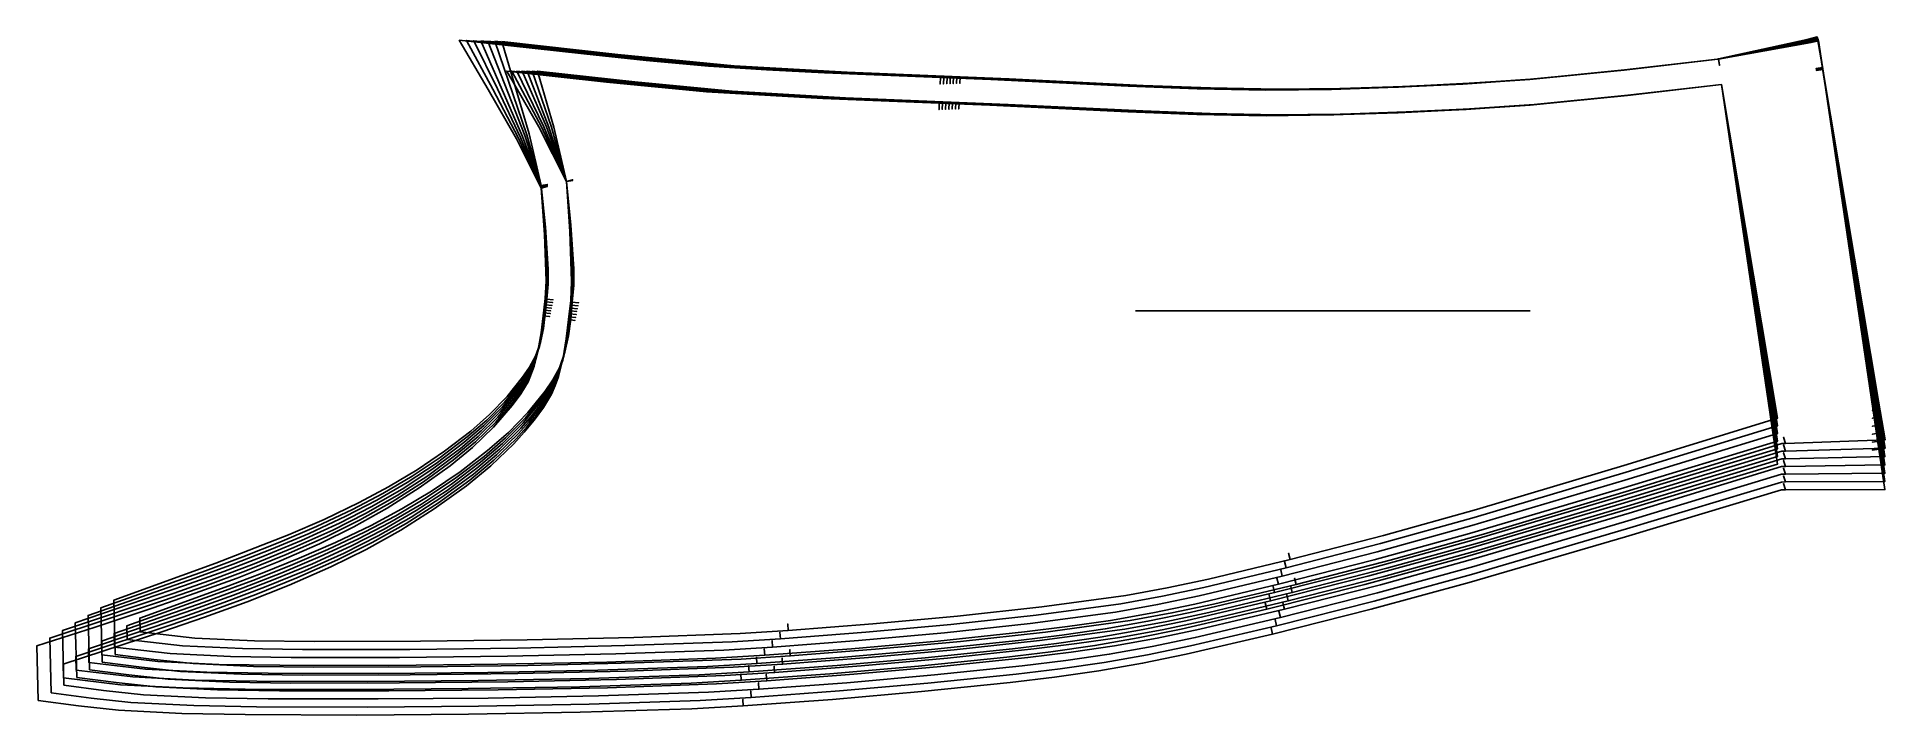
# Model space of a CAD drawing. Header units: inches. Extents: x 0 to 28.4, y 0 to 10.4.
import ezdxf

# ---------------------------------------------------------------- set-up
doc = ezdxf.new("R2010")
doc.units = ezdxf.units.IN

msp = doc.modelspace()

# ---------------------------------------------------------------- linework, layer by layer
at = {"layer": 'T001L001'}
for points in [[(0.021, 0.224), (0, 1.067), (0.896, 1.353), (1.788, 1.649), (2.437, 1.873), (3.083, 2.108), (3.72, 2.361), (4.348, 2.636), (4.875, 2.896), (5.389, 3.181), (5.883, 3.494), (6.359, 3.836), (6.704, 4.119), (7.025, 4.428), (7.315, 4.762), (7.445, 4.941), (7.558, 5.13), (7.652, 5.371), (7.715, 5.624), (7.76, 5.883), (7.792, 6.145), (7.89, 6.133), (7.792, 6.145), (7.823, 6.411), (7.835, 6.679), (7.809, 7.394), (7.759, 8.109), (7.854, 8.135), (7.759, 8.109), (7.378, 8.866), (6.943, 9.629), (6.498, 10.385), (8.415, 10.173), (9.374, 10.073), (10.334, 9.985), (11.226, 9.928), (12.118, 9.883), (13.904, 9.809), (13.9, 9.71), (13.904, 9.809), (14.678, 9.778), (16.796, 9.677), (17.855, 9.638), (18.914, 9.617), (19.924, 9.629), (20.934, 9.662), (21.943, 9.711), (22.95, 9.779), (24.411, 9.924), (25.869, 10.093), (25.881, 10.095), (25.892, 9.997), (25.881, 10.095), (27.306, 10.351), (27.419, 10.373), (27.484, 9.933), (27.387, 9.919), (27.484, 9.933), (28.347, 4.092), (28.249, 4.077), (28.347, 4.092), (28.439, 3.469), (26.908, 3.468), (26.879, 3.562), (26.908, 3.468), (26.847, 3.468), (24.446, 2.744), (22.04, 2.04), (20.532, 1.628), (19.017, 1.246), (18.994, 1.342), (19.017, 1.246), (17.685, 0.936), (17.015, 0.798), (16.342, 0.678), (15.662, 0.583), (14.979, 0.5), (13.612, 0.36), (12.242, 0.241), (10.87, 0.142), (10.864, 0.24), (10.87, 0.142), (10.081, 0.097), (8.362, 0.042), (6.642, 0.012), (4.922, 0), (3.202, 0.006), (2.228, 0.024), (1.256, 0.074), (0.638, 0.142), (0.021, 0.224)], [(0.218, 0.342), (0.197, 1.184), (1.949, 1.764), (2.584, 1.985), (3.214, 2.219), (3.837, 2.469), (4.45, 2.741), (4.965, 2.998), (5.466, 3.28), (5.948, 3.588), (6.412, 3.925), (6.748, 4.203), (7.06, 4.507), (7.342, 4.835), (7.468, 5.01), (7.578, 5.195), (7.668, 5.432), (7.729, 5.679), (7.771, 5.932), (7.801, 6.188), (7.899, 6.177), (7.801, 6.188), (7.83, 6.448), (7.84, 6.71), (7.811, 7.413), (7.759, 8.115), (7.854, 8.14), (7.759, 8.115), (7.41, 8.878), (7.016, 9.632), (6.61, 10.382), (8.504, 10.172), (9.452, 10.073), (10.4, 9.987), (11.288, 9.93), (12.177, 9.885), (13.955, 9.811), (13.951, 9.712), (13.955, 9.811), (14.725, 9.78), (16.834, 9.679), (17.889, 9.64), (18.944, 9.62), (19.949, 9.631), (20.955, 9.664), (21.959, 9.713), (22.963, 9.781), (24.416, 9.925), (25.868, 10.093), (25.881, 10.095), (25.892, 9.998), (25.881, 10.095), (27.296, 10.358), (27.417, 10.383), (27.484, 9.938), (27.386, 9.923), (27.484, 9.938), (28.346, 4.214), (28.249, 4.2), (28.346, 4.214), (28.44, 3.595), (26.908, 3.587), (26.879, 3.681), (26.908, 3.587), (26.848, 3.586), (24.465, 2.866), (22.077, 2.164), (20.581, 1.754), (19.078, 1.374), (19.054, 1.469), (19.078, 1.374), (17.755, 1.065), (17.09, 0.927), (16.422, 0.807), (15.747, 0.712), (15.07, 0.629), (13.712, 0.488), (12.353, 0.37), (10.991, 0.27), (10.984, 0.369), (10.991, 0.27), (10.208, 0.224), (8.501, 0.169), (6.794, 0.137), (5.086, 0.123), (3.379, 0.127), (2.412, 0.145), (1.447, 0.194), (0.832, 0.261), (0.218, 0.342)], [(0.415, 0.459), (0.393, 1.3), (2.11, 1.878), (2.73, 2.098), (3.345, 2.329), (3.954, 2.578), (4.552, 2.847), (5.054, 3.101), (5.542, 3.378), (6.013, 3.683), (6.464, 4.014), (6.791, 4.288), (7.095, 4.586), (7.369, 4.907), (7.49, 5.079), (7.597, 5.26), (7.684, 5.492), (7.742, 5.733), (7.81, 6.23), (7.908, 6.218), (7.81, 6.23), (7.837, 6.485), (7.846, 6.74), (7.814, 7.431), (7.759, 8.122), (7.854, 8.145), (7.759, 8.122), (7.442, 8.89), (7.087, 9.637), (6.722, 10.378), (8.593, 10.171), (9.529, 10.073), (10.466, 9.988), (11.35, 9.931), (12.235, 9.886), (14.006, 9.812), (14.001, 9.714), (14.006, 9.812), (14.773, 9.782), (16.873, 9.681), (17.923, 9.643), (18.973, 9.622), (19.975, 9.634), (20.976, 9.666), (21.976, 9.715), (22.975, 9.782), (24.422, 9.925), (25.866, 10.093), (25.881, 10.096), (25.892, 9.998), (25.881, 10.096), (27.286, 10.366), (27.414, 10.392), (27.483, 9.943), (27.386, 9.928), (27.483, 9.943), (28.345, 4.337), (28.248, 4.322), (28.345, 4.337), (28.44, 3.722), (26.908, 3.705), (26.879, 3.799), (26.908, 3.705), (26.849, 3.705), (24.485, 2.987), (22.115, 2.288), (20.63, 1.88), (19.138, 1.501), (19.114, 1.597), (19.138, 1.501), (17.825, 1.193), (17.165, 1.055), (16.502, 0.936), (15.832, 0.841), (15.16, 0.759), (13.813, 0.617), (12.463, 0.498), (11.112, 0.398), (11.105, 0.496), (11.112, 0.398), (10.334, 0.352), (8.64, 0.295), (6.945, 0.262), (5.25, 0.247), (3.556, 0.249), (2.596, 0.266), (1.638, 0.313), (1.026, 0.38), (0.415, 0.459)], [(0.612, 0.577), (0.59, 1.417), (2.271, 1.992), (2.876, 2.21), (3.477, 2.44), (4.07, 2.686), (4.655, 2.952), (5.143, 3.203), (5.619, 3.477), (6.078, 3.777), (6.517, 4.103), (6.835, 4.372), (7.13, 4.664), (7.395, 4.98), (7.513, 5.148), (7.616, 5.326), (7.7, 5.552), (7.755, 5.787), (7.819, 6.273), (7.917, 6.261), (7.819, 6.273), (7.844, 6.521), (7.852, 6.77), (7.816, 7.45), (7.759, 8.129), (7.855, 8.15), (7.759, 8.129), (7.474, 8.903), (6.832, 10.375), (8.681, 10.17), (9.606, 10.073), (10.532, 9.989), (12.293, 9.888), (14.056, 9.814), (14.052, 9.716), (14.056, 9.814), (14.82, 9.784), (16.911, 9.684), (17.957, 9.645), (19.003, 9.624), (20, 9.636), (20.997, 9.668), (21.993, 9.717), (22.988, 9.783), (24.427, 9.926), (25.865, 10.093), (25.881, 10.096), (25.892, 9.998), (25.881, 10.096), (27.275, 10.373), (27.411, 10.403), (27.482, 9.948), (27.385, 9.933), (27.482, 9.948), (28.345, 4.46), (28.247, 4.445), (28.345, 4.46), (28.441, 3.849), (26.908, 3.824), (26.88, 3.918), (26.908, 3.824), (26.851, 3.823), (24.504, 3.109), (22.152, 2.413), (20.679, 2.006), (19.198, 1.629), (19.175, 1.724), (19.198, 1.629), (17.895, 1.321), (17.241, 1.184), (16.583, 1.065), (15.917, 0.97), (15.25, 0.888), (13.913, 0.746), (12.574, 0.627), (11.232, 0.526), (11.225, 0.624), (11.232, 0.526), (10.46, 0.479), (8.779, 0.421), (7.097, 0.387), (5.415, 0.37), (3.732, 0.371), (2.78, 0.387), (1.829, 0.433), (1.22, 0.499), (0.612, 0.577)], [(0.808, 0.695), (0.787, 1.533), (2.432, 2.106), (3.022, 2.323), (3.608, 2.551), (4.187, 2.794), (4.756, 3.058), (5.233, 3.305), (5.696, 3.576), (6.142, 3.871), (6.57, 4.192), (6.878, 4.456), (7.164, 4.743), (7.422, 5.052), (7.536, 5.217), (7.636, 5.391), (7.716, 5.612), (7.769, 5.842), (7.828, 6.315), (7.926, 6.304), (7.828, 6.315), (7.851, 6.557), (7.857, 6.801), (7.819, 7.469), (7.758, 8.136), (7.855, 8.156), (7.758, 8.136), (7.507, 8.917), (6.941, 10.371), (8.768, 10.169), (10.597, 9.99), (12.351, 9.889), (14.107, 9.816), (14.103, 9.718), (14.107, 9.816), (14.867, 9.786), (16.95, 9.686), (17.991, 9.647), (19.032, 9.627), (20.025, 9.638), (21.017, 9.671), (22.009, 9.718), (23, 9.785), (24.433, 9.927), (25.864, 10.092), (25.881, 10.096), (25.892, 9.998), (25.881, 10.096), (27.265, 10.381), (27.407, 10.413), (27.481, 9.953), (27.384, 9.937), (27.481, 9.953), (28.344, 4.584), (28.247, 4.568), (28.344, 4.584), (28.441, 3.977), (26.908, 3.943), (26.88, 4.037), (26.908, 3.943), (26.852, 3.942), (24.523, 3.23), (22.189, 2.537), (20.727, 2.132), (19.258, 1.756), (19.235, 1.852), (19.258, 1.756), (17.966, 1.45), (17.316, 1.313), (16.663, 1.194), (16.002, 1.1), (15.341, 1.017), (14.014, 0.875), (12.684, 0.755), (11.353, 0.654), (11.346, 0.752), (11.353, 0.654), (10.587, 0.607), (8.918, 0.548), (7.249, 0.512), (5.579, 0.494), (3.909, 0.493), (2.964, 0.507), (2.02, 0.553), (1.414, 0.617), (0.808, 0.695)], [(1.005, 0.813), (0.984, 1.65), (2.592, 2.221), (3.168, 2.435), (3.739, 2.661), (4.303, 2.903), (4.858, 3.163), (5.322, 3.408), (5.773, 3.674), (6.207, 3.965), (6.622, 4.281), (6.922, 4.54), (7.199, 4.822), (7.448, 5.125), (7.559, 5.286), (7.655, 5.456), (7.732, 5.671), (7.782, 5.896), (7.837, 6.357), (7.935, 6.347), (7.837, 6.357), (7.858, 6.594), (7.863, 6.831), (7.821, 7.488), (7.758, 8.143), (7.855, 8.161), (7.758, 8.143), (7.54, 8.931), (7.049, 10.368), (8.855, 10.168), (10.663, 9.991), (12.41, 9.891), (14.158, 9.818), (14.153, 9.719), (14.158, 9.818), (14.915, 9.787), (16.988, 9.688), (18.025, 9.65), (19.062, 9.629), (20.05, 9.64), (21.038, 9.673), (22.026, 9.72), (23.012, 9.786), (24.438, 9.928), (25.862, 10.092), (25.881, 10.096), (25.892, 9.998), (25.881, 10.096), (27.254, 10.389), (27.404, 10.424), (27.48, 9.959), (27.383, 9.943), (27.48, 9.959), (28.343, 4.707), (28.246, 4.691), (28.343, 4.707), (28.442, 4.105), (26.909, 4.062), (26.88, 4.156), (26.909, 4.062), (26.853, 4.06), (24.543, 3.352), (22.227, 2.661), (20.776, 2.258), (19.318, 1.884), (19.295, 1.979), (19.318, 1.884), (18.036, 1.578), (17.391, 1.442), (16.743, 1.323), (15.431, 1.146), (14.114, 1.004), (12.795, 0.884), (11.474, 0.782), (11.467, 0.88), (11.474, 0.782), (10.713, 0.735), (9.057, 0.674), (7.4, 0.637), (5.743, 0.617), (4.086, 0.615), (3.148, 0.628), (2.211, 0.672), (1.608, 0.736), (1.005, 0.813)], [(1.202, 0.93), (1.181, 1.766), (2.753, 2.335), (3.87, 2.772), (4.419, 3.011), (4.96, 3.269), (5.411, 3.51), (5.849, 3.773), (6.271, 4.059), (6.675, 4.37), (6.965, 4.624), (7.234, 4.9), (7.475, 5.197), (7.581, 5.355), (7.674, 5.521), (7.748, 5.731), (7.795, 5.95), (7.846, 6.4), (7.944, 6.39), (7.846, 6.4), (7.865, 6.63), (7.869, 6.861), (7.824, 7.506), (7.758, 8.15), (7.855, 8.167), (7.758, 8.15), (7.574, 8.946), (7.156, 10.365), (8.941, 10.167), (10.729, 9.992), (12.468, 9.892), (14.208, 9.819), (14.204, 9.721), (14.208, 9.819), (14.962, 9.789), (17.026, 9.69), (18.059, 9.652), (19.091, 9.631), (20.075, 9.643), (21.059, 9.675), (22.043, 9.722), (23.025, 9.788), (24.444, 9.928), (25.861, 10.092), (25.881, 10.097), (25.892, 9.999), (25.881, 10.097), (27.242, 10.398), (27.4, 10.435), (27.479, 9.964), (27.382, 9.948), (27.479, 9.964), (28.342, 4.831), (28.245, 4.815), (28.342, 4.831), (28.442, 4.233), (26.909, 4.18), (26.88, 4.274), (26.909, 4.18), (26.855, 4.179), (24.562, 3.473), (22.264, 2.786), (20.825, 2.384), (19.379, 2.011), (19.355, 2.106), (19.379, 2.011), (18.106, 1.707), (17.466, 1.571), (16.823, 1.453), (15.521, 1.275), (14.214, 1.133), (12.905, 1.012), (11.594, 0.91), (11.587, 1.008), (11.594, 0.91), (10.84, 0.862), (9.196, 0.801), (7.552, 0.762), (5.908, 0.741), (4.263, 0.737), (3.332, 0.749), (2.402, 0.792), (1.801, 0.855), (1.202, 0.93)], [(0.406, 0.574), (0.401, 0.784), (1.92, 1.278), (2.58, 1.505), (3.235, 1.744), (3.883, 2.001), (4.521, 2.28), (5.068, 2.55), (5.601, 2.847), (6.115, 3.172), (6.609, 3.527), (6.986, 3.836), (7.337, 4.173), (7.5, 4.351), (7.653, 4.538), (7.794, 4.733), (7.918, 4.939), (7.977, 5.073), (8.024, 5.212), (8.096, 5.497), (8.146, 5.79), (8.182, 6.085), (8.28, 6.073), (8.182, 6.085), (8.216, 6.379), (8.229, 6.674), (8.201, 7.443), (8.148, 8.212), (8.242, 8.238), (8.148, 8.212), (7.725, 9.053), (7.229, 9.909), (8.766, 9.741), (10.305, 9.593), (12.095, 9.49), (13.887, 9.415), (13.883, 9.317), (13.887, 9.415), (14.663, 9.385), (16.788, 9.283), (17.851, 9.244), (18.915, 9.223), (19.932, 9.235), (20.948, 9.269), (21.964, 9.318), (22.979, 9.386), (24.454, 9.533), (25.926, 9.703), (26.789, 3.862), (24.364, 3.131), (21.934, 2.419), (20.434, 2.01), (18.927, 1.63), (18.903, 1.725), (18.927, 1.63), (17.609, 1.323), (16.947, 1.186), (16.282, 1.068), (15.605, 0.973), (14.927, 0.891), (13.567, 0.751), (12.204, 0.633), (10.84, 0.535), (10.833, 0.633), (10.84, 0.535), (10.067, 0.49), (8.353, 0.436), (6.637, 0.406), (4.922, 0.393), (3.206, 0.399), (2.246, 0.417), (1.287, 0.467), (0.406, 0.574)], [(0.603, 0.692), (0.597, 0.902), (2.082, 1.393), (2.728, 1.618), (3.368, 1.856), (4.002, 2.11), (4.625, 2.387), (5.16, 2.654), (5.68, 2.946), (6.182, 3.267), (6.663, 3.617), (7.031, 3.921), (7.373, 4.253), (7.532, 4.429), (7.681, 4.612), (7.818, 4.804), (7.939, 5.006), (8.041, 5.274), (8.11, 5.553), (8.157, 5.84), (8.191, 6.129), (8.289, 6.118), (8.191, 6.129), (8.223, 6.417), (8.235, 6.706), (8.204, 7.459), (8.148, 8.212), (8.243, 8.236), (8.148, 8.212), (7.763, 9.052), (7.307, 9.909), (8.838, 9.742), (10.37, 9.594), (12.153, 9.492), (13.937, 9.417), (13.933, 9.319), (13.937, 9.417), (14.71, 9.387), (16.827, 9.285), (17.885, 9.246), (18.944, 9.226), (19.957, 9.237), (20.969, 9.271), (21.981, 9.32), (22.992, 9.388), (24.46, 9.533), (25.926, 9.703), (26.789, 3.98), (24.383, 3.252), (21.971, 2.543), (20.482, 2.135), (18.986, 1.757), (18.963, 1.852), (18.986, 1.757), (17.679, 1.451), (17.022, 1.315), (16.362, 1.197), (15.69, 1.102), (15.016, 1.02), (13.667, 0.88), (12.314, 0.762), (10.96, 0.663), (10.953, 0.761), (10.96, 0.663), (10.193, 0.618), (8.491, 0.562), (6.789, 0.531), (5.086, 0.517), (3.383, 0.521), (2.429, 0.538), (1.478, 0.587), (0.603, 0.692)], [(0.8, 0.81), (0.794, 1.02), (2.245, 1.508), (2.876, 1.731), (3.502, 1.967), (4.12, 2.22), (4.729, 2.493), (5.251, 2.757), (5.759, 3.046), (6.248, 3.363), (6.718, 3.708), (7.076, 4.007), (7.409, 4.334), (7.564, 4.506), (7.709, 4.686), (7.842, 4.875), (7.959, 5.073), (8.058, 5.336), (8.124, 5.61), (8.169, 5.891), (8.201, 6.174), (8.299, 6.163), (8.201, 6.174), (8.23, 6.456), (8.241, 6.739), (8.206, 7.476), (8.148, 8.212), (8.243, 8.235), (8.148, 8.212), (7.801, 9.051), (7.386, 9.909), (8.91, 9.742), (10.436, 9.595), (12.211, 9.493), (13.988, 9.419), (13.984, 9.321), (13.988, 9.419), (14.758, 9.388), (16.865, 9.288), (17.919, 9.249), (18.974, 9.228), (19.982, 9.24), (20.99, 9.273), (21.998, 9.321), (23.004, 9.389), (24.466, 9.534), (25.926, 9.703), (26.789, 4.098), (24.401, 3.373), (22.008, 2.667), (20.531, 2.261), (19.046, 1.884), (19.023, 1.98), (19.046, 1.884), (17.749, 1.58), (17.097, 1.444), (16.441, 1.326), (15.775, 1.231), (15.106, 1.149), (13.767, 1.009), (12.424, 0.89), (11.08, 0.791), (11.074, 0.889), (11.08, 0.791), (10.319, 0.745), (8.63, 0.689), (6.94, 0.656), (5.25, 0.64), (3.559, 0.643), (2.613, 0.659), (1.668, 0.706), (0.8, 0.81)], [(0.997, 0.928), (0.991, 1.138), (2.408, 1.623), (3.024, 1.845), (3.635, 2.079), (4.238, 2.329), (4.833, 2.6), (5.342, 2.861), (5.837, 3.146), (6.314, 3.458), (6.772, 3.798), (7.121, 4.093), (7.445, 4.414), (7.595, 4.584), (7.737, 4.761), (7.866, 4.946), (7.979, 5.141), (8.074, 5.398), (8.138, 5.666), (8.18, 5.941), (8.21, 6.218), (8.308, 6.208), (8.21, 6.218), (8.238, 6.494), (8.246, 6.771), (8.209, 7.492), (8.148, 8.212), (8.244, 8.233), (8.148, 8.212), (7.84, 9.05), (7.465, 9.909), (8.982, 9.743), (10.502, 9.596), (12.269, 9.495), (14.039, 9.421), (14.034, 9.322), (14.039, 9.421), (14.805, 9.39), (16.904, 9.29), (17.953, 9.251), (19.003, 9.23), (20.007, 9.242), (21.011, 9.275), (22.014, 9.323), (23.016, 9.391), (24.472, 9.535), (25.926, 9.703), (26.789, 4.216), (24.42, 3.494), (22.045, 2.792), (20.579, 2.387), (19.106, 2.012), (19.083, 2.107), (19.106, 2.012), (17.819, 1.708), (17.172, 1.572), (16.521, 1.455), (15.86, 1.36), (15.196, 1.278), (13.867, 1.138), (12.534, 1.019), (11.2, 0.919), (11.194, 1.017), (11.2, 0.919), (10.445, 0.873), (8.769, 0.815), (7.091, 0.781), (5.413, 0.764), (3.736, 0.765), (2.797, 0.78), (1.859, 0.826), (0.997, 0.928)], [(1.193, 1.046), (1.188, 1.256), (2.571, 1.738), (3.172, 1.958), (3.768, 2.19), (4.357, 2.438), (4.937, 2.706), (5.433, 2.964), (5.916, 3.246), (6.381, 3.554), (6.826, 3.889), (7.166, 4.179), (7.481, 4.495), (7.764, 4.835), (7.89, 5.017), (8, 5.208), (8.091, 5.46), (8.152, 5.722), (8.192, 5.992), (8.22, 6.263), (8.318, 6.253), (8.22, 6.263), (8.245, 6.533), (8.252, 6.804), (8.211, 7.508), (8.148, 8.212), (8.244, 8.232), (8.148, 8.212), (7.878, 9.049), (7.543, 9.909), (9.055, 9.744), (10.567, 9.598), (12.327, 9.497), (14.089, 9.423), (14.085, 9.324), (14.089, 9.423), (14.852, 9.392), (16.942, 9.292), (17.987, 9.253), (19.033, 9.233), (20.033, 9.244), (21.032, 9.277), (22.031, 9.325), (23.029, 9.392), (24.479, 9.536), (25.926, 9.703), (26.789, 4.334), (24.438, 3.616), (22.082, 2.916), (20.628, 2.513), (19.166, 2.139), (19.142, 2.234), (19.166, 2.139), (17.888, 1.836), (17.246, 1.701), (16.601, 1.584), (15.286, 1.407), (13.967, 1.266), (12.645, 1.147), (11.321, 1.047), (11.314, 1.145), (11.321, 1.047), (10.571, 1), (8.907, 0.942), (7.242, 0.906), (5.577, 0.888), (3.912, 0.887), (2.98, 0.901), (2.049, 0.946), (1.193, 1.046)], [(1.39, 1.164), (1.385, 1.374), (2.734, 1.853), (3.32, 2.072), (3.901, 2.302), (4.475, 2.547), (5.041, 2.813), (5.524, 3.068), (5.995, 3.346), (6.447, 3.649), (6.881, 3.979), (7.211, 4.264), (7.517, 4.575), (7.792, 4.909), (7.914, 5.088), (8.02, 5.275), (8.108, 5.522), (8.166, 5.779), (8.204, 6.042), (8.229, 6.308), (8.327, 6.298), (8.229, 6.308), (8.252, 6.571), (8.258, 6.836), (8.214, 7.525), (8.148, 8.212), (8.244, 8.23), (8.148, 8.212), (7.917, 9.047), (7.622, 9.909), (9.127, 9.744), (10.633, 9.599), (12.386, 9.498), (14.14, 9.424), (14.136, 9.326), (14.14, 9.424), (14.9, 9.394), (16.981, 9.294), (18.021, 9.256), (19.062, 9.235), (20.058, 9.247), (21.053, 9.279), (22.048, 9.327), (23.041, 9.394), (24.485, 9.537), (25.926, 9.703), (26.789, 4.452), (24.457, 3.737), (22.119, 3.04), (20.676, 2.639), (19.226, 2.266), (19.202, 2.362), (19.226, 2.266), (17.958, 1.965), (17.321, 1.83), (16.681, 1.713), (15.376, 1.536), (14.067, 1.395), (12.755, 1.276), (11.441, 1.175), (11.434, 1.273), (11.441, 1.175), (10.697, 1.128), (9.046, 1.068), (7.394, 1.031), (5.741, 1.011), (4.089, 1.009), (3.164, 1.022), (2.24, 1.065), (1.39, 1.164)], [(1.587, 1.282), (1.582, 1.492), (2.897, 1.968), (3.468, 2.185), (4.034, 2.413), (4.594, 2.657), (5.144, 2.919), (5.615, 3.171), (6.073, 3.445), (6.514, 3.745), (6.935, 4.069), (7.256, 4.35), (7.553, 4.655), (7.82, 4.984), (7.938, 5.158), (8.04, 5.342), (8.125, 5.584), (8.179, 5.835), (8.215, 6.093), (8.238, 6.352), (8.336, 6.344), (8.238, 6.352), (8.26, 6.61), (8.263, 6.869), (8.216, 7.541), (8.148, 8.212), (8.245, 8.228), (8.148, 8.212), (7.955, 9.046), (7.701, 9.909), (9.199, 9.745), (10.699, 9.6), (12.444, 9.5), (14.191, 9.426), (14.186, 9.328), (14.191, 9.426), (14.947, 9.396), (17.019, 9.296), (18.055, 9.258), (19.092, 9.237), (20.083, 9.249), (21.074, 9.281), (22.064, 9.329), (23.054, 9.395), (24.491, 9.537), (25.926, 9.703), (26.789, 4.57), (24.475, 3.858), (22.156, 3.164), (20.724, 2.765), (19.286, 2.394), (19.262, 2.489), (19.286, 2.394), (18.028, 2.093), (17.396, 1.959), (16.76, 1.842), (15.466, 1.665), (14.167, 1.524), (12.865, 1.404), (11.561, 1.303), (11.554, 1.401), (11.561, 1.303), (10.823, 1.255), (9.184, 1.194), (7.545, 1.156), (5.905, 1.135), (4.265, 1.131), (3.347, 1.143), (2.43, 1.185), (1.587, 1.282)], [(16.905, 6.221), (22.981, 6.221)]]:
    msp.add_lwpolyline(points, dxfattribs=at)

doc.saveas('drawing.dxf')
